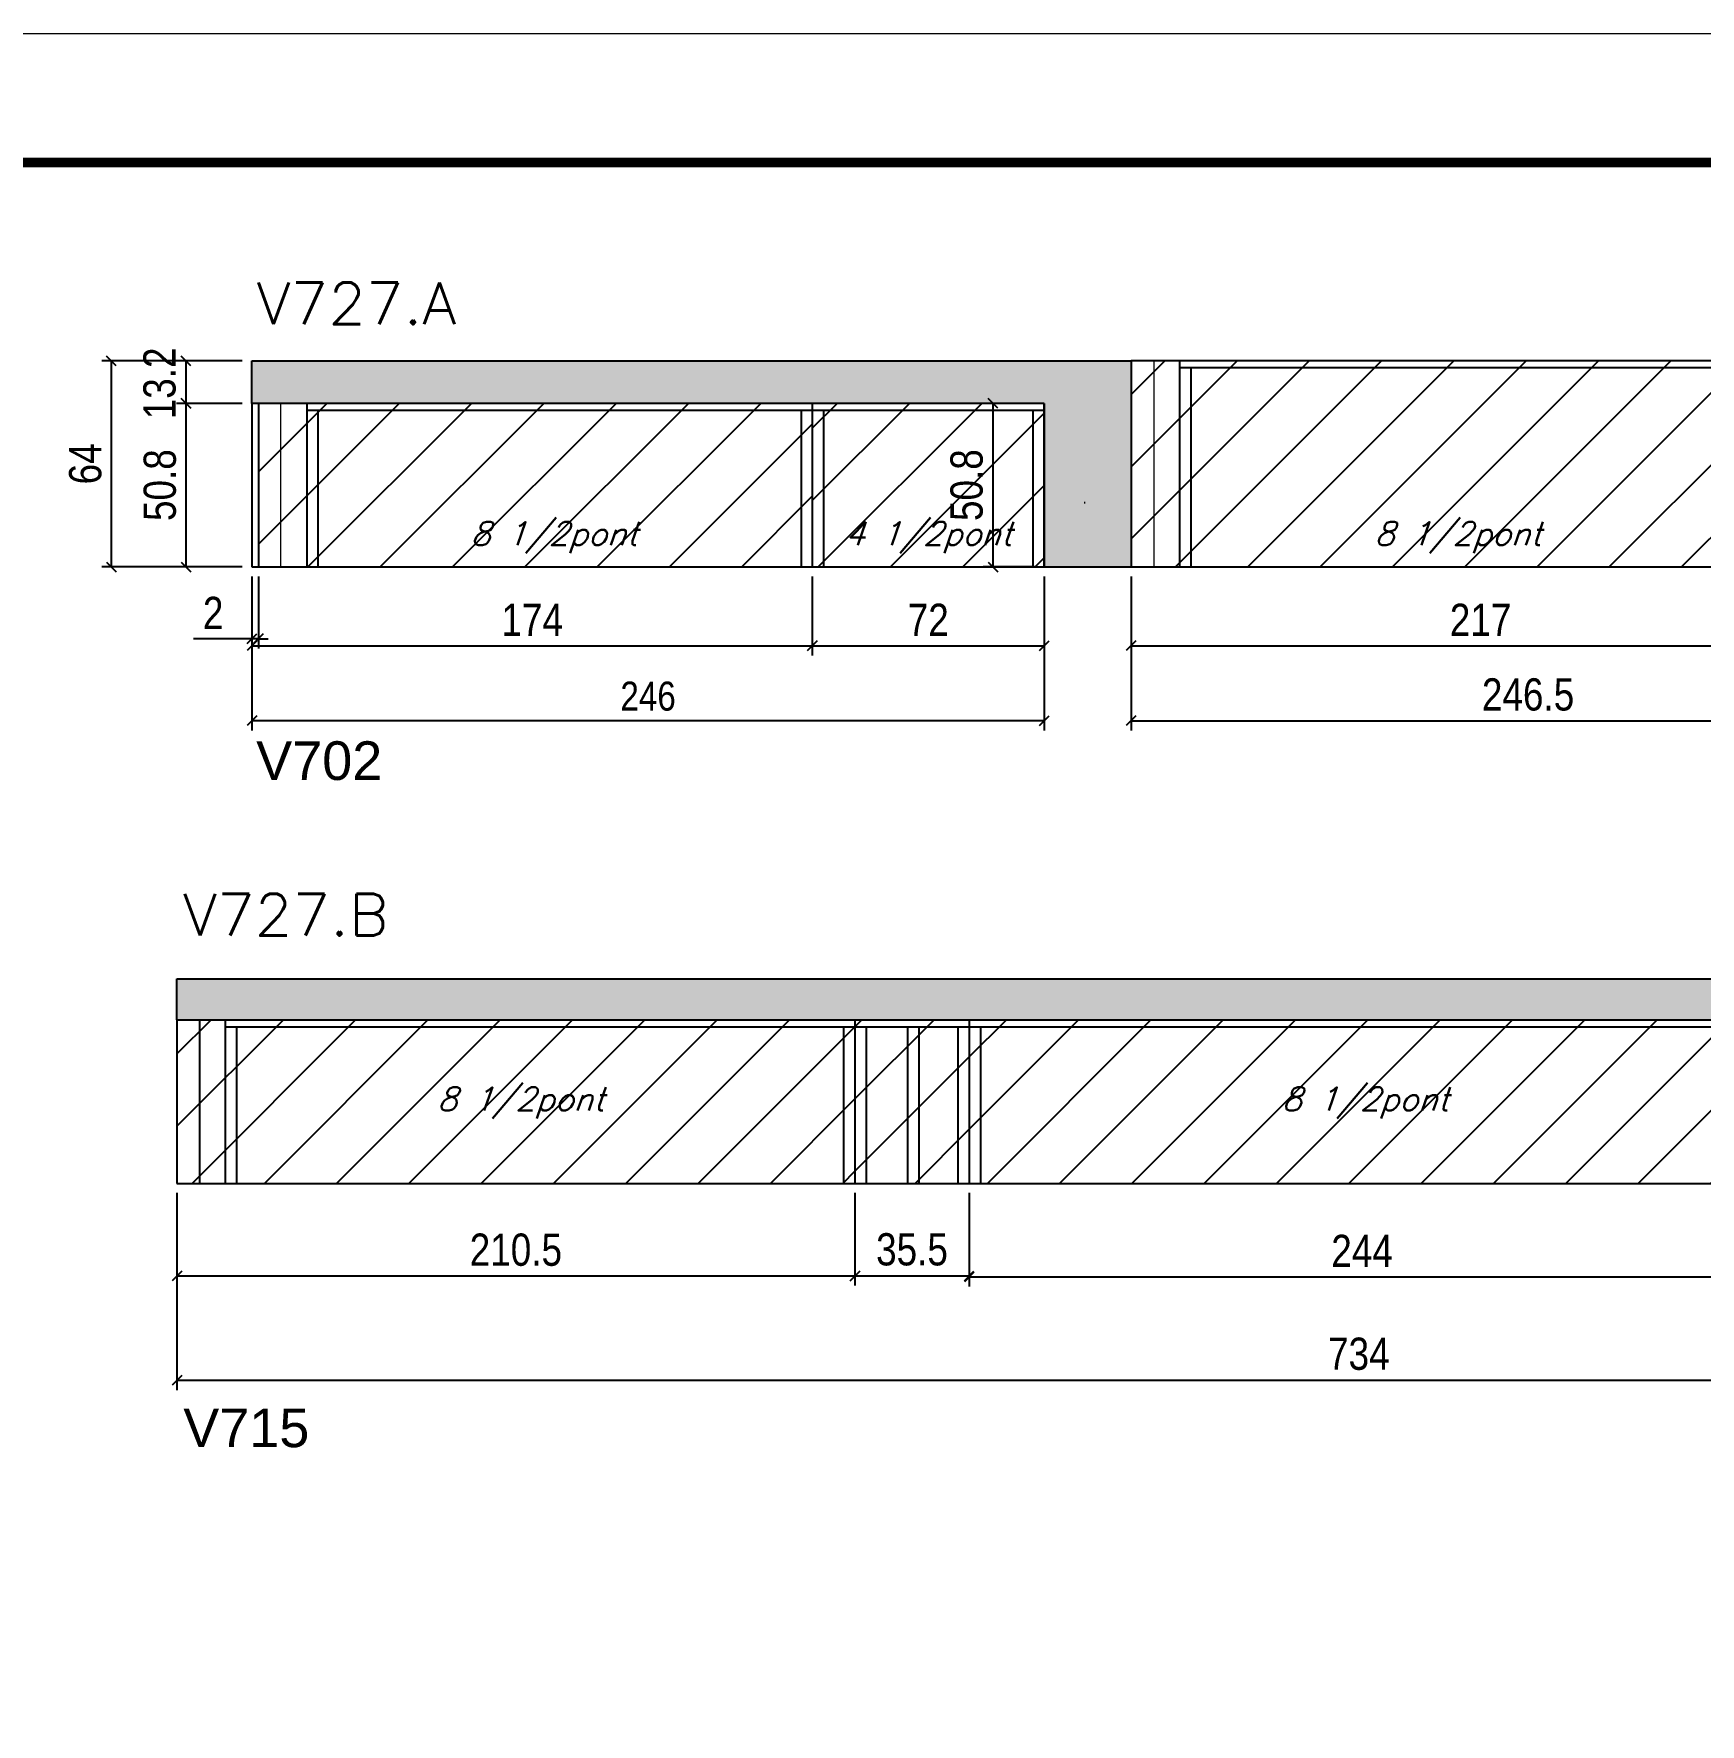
# Model space of a CAD drawing. Extents: x -20960 to -5926, y -2106 to 21915.
# Drawn here: x -11779 to -11261, y 12202 to 12727 of the extents above; entities that cross this region are included whole.
import ezdxf

# ---------------------------------------------------------------- set-up
doc = ezdxf.new("R2010")
doc.units = 0
doc.linetypes.add('DASHED', pattern=[0.75, 0.5, -0.25])
for name, color, linetype in [('5', 5, 'Continuous'), ('COTA', 241, 'Continuous'), ('Painéis', 200, 'Continuous'), ('Reaproveitamento', 251, 'Continuous'), ('SARR_2.2x7', 40, 'Continuous'), ('SARR_3.5x7', 81, 'Continuous'), ('texto', 7, 'Continuous')]:
    doc.layers.add(name, color=color, linetype=linetype)
for name, color, linetype, lineweight in [('Folhas', 255, 'Continuous', 9), ('Sarr 2.2x7', 40, 'Continuous', 9), ('SARRAFO DE PRESSAO', 251, 'DASHED', 9), ('Texto Seção', 7, 'Continuous', 15)]:
    doc.layers.add(name, color=color, linetype=linetype, lineweight=lineweight)
doc.styles.add('COTA TECNICA', font='techl___.ttf', dxfattribs={"height": 10})
doc.styles.add('COTA TECNICA-50', font='techl___.ttf', dxfattribs={"height": 9})
doc.styles.add('REGUA-120', font='ROMANS.shx', dxfattribs={"height": 15})
doc.styles.add('Romans', font='romans.shx')
doc.styles.get("Standard").update_dxf_attribs({"font": 'arial.ttf'})
doc.dimstyles.new('COTA PAINEL-50', dxfattribs={"dimtxt": 9, "dimasz": 3, "dimexe": 3, "dimexo": 3, "dimgap": 3, "dimtad": 1, "dimdec": 1, "dimzin": 12, "dimdsep": 46, "dimtxsty": 'COTA TECNICA-50', "dimblk1": 'OBLIQUE', "dimblk2": 'OBLIQUE', "dimsah": 1, "dimcen": 0.9, "dimclrd": 4, "dimclre": 4, "dimclrt": 240, "dimadec": 1, "dimazin": 3, "dimtfac": 1, "dimtdec": 1, "dimtmove": 0, "dimatfit": 3, "dimfxl": 1, "dimtolj": 1, "dimtzin": 12, "dimarcsym": 0})
doc.dimstyles.new('PAINEL', dxfattribs={"dimtxt": 10, "dimasz": 3, "dimexe": 3, "dimexo": 3, "dimgap": 3, "dimtad": 1, "dimdec": 1, "dimzin": 12, "dimdsep": 46, "dimtxsty": 'COTA TECNICA', "dimblk1": 'OBLIQUE', "dimblk2": 'OBLIQUE', "dimsah": 1, "dimcen": 0.9, "dimclrd": 4, "dimclre": 4, "dimclrt": 240, "dimadec": 1, "dimazin": 3, "dimtfac": 1, "dimtdec": 1, "dimtmove": 0, "dimatfit": 3, "dimfxl": 1, "dimtolj": 1, "dimtzin": 12, "dimarcsym": 0})
pattern_1 = [(45, (-150962.054, -10096.725), (-11.2253202, 11.2253202), [])]
pattern_2 = [(45, (-150939.583, -10165.736), (-11.2253202, 11.2253202), [])]

# ---------------------------------------------------------------- blocks, each defined once
blk = doc.blocks.new('9999999999')
at = {"layer": 'Folhas'}
blk.add_lwpolyline([(98138.98, 34190.21), (99623.98, 34190.21), (99623.98, 35240.21), (98138.98, 35240.21)], close=True, dxfattribs=at)
at = {"layer": 'Folhas', "color": 30, "const_width": 3}
blk.add_lwpolyline([(98213.98, 34230.21), (99583.98, 34230.21), (99583.98, 35200.21), (98213.98, 35200.21)], close=True, dxfattribs=at)
blk = doc.blocks.new('_Oblique')
at = {"color": 0, "linetype": 'ByBlock', "lineweight": -2}
blk.add_line((-0.5, -0.5), (0.5, 0.5), dxfattribs=at)
blk = doc.blocks.new('*D1086')
at = {"layer": 'COTA', "color": 4, "linetype": 'ByBlock', "lineweight": -2, "transparency": 16777216}
for p, q in [((-11488.47, 12366.77), (-11488.47, 12337.72)), ((-11244.47, 12366.77), (-11244.47, 12337.72)), ((-11488.47, 12340.72), (-11244.47, 12340.72))]:
    blk.add_line(p, q, dxfattribs=at)
at = {"layer": 'Defpoints', "color": 0, "linetype": 'ByBlock', "transparency": 16777216}
for p in [(-11488.47, 12369.77), (-11244.47, 12369.77), (-11244.47, 12340.72)]:
    blk.add_point(p, dxfattribs=at)
at = {"layer": 'COTA', "color": 4, "linetype": 'ByBlock', "lineweight": -2, "transparency": 16777216, "xscale": 3, "yscale": 3, "zscale": 3, "rotation": 180}
blk.add_blockref('_Oblique', (-11488.47, 12340.72), dxfattribs=at)
at = {"layer": 'COTA', "color": 4, "linetype": 'ByBlock', "lineweight": -2, "transparency": 16777216, "xscale": 3, "yscale": 3, "zscale": 3}
blk.add_blockref('_Oblique', (-11244.47, 12340.72), dxfattribs=at)
at = {"layer": 'COTA', "color": 240, "linetype": 'ByBlock', "transparency": 16777216, "insert": (-11366.47, 12348.79), "char_height": 10, "attachment_point": 5, "style": 'COTA TECNICA'}
blk.add_mtext('\\A1;244', dxfattribs=at)
blk = doc.blocks.new('*D1089')
at = {"layer": 'COTA', "color": 4, "linetype": 'ByBlock', "lineweight": -2, "transparency": 16777216}
for p, q in [((-11438.17, 12558.22), (-11438.17, 12533.72)), ((-11221.17, 12558.22), (-11221.17, 12533.72)), ((-11438.17, 12536.72), (-11221.17, 12536.72))]:
    blk.add_line(p, q, dxfattribs=at)
at = {"layer": 'Defpoints', "color": 0, "linetype": 'ByBlock', "transparency": 16777216}
for p in [(-11438.17, 12561.22), (-11221.17, 12561.22), (-11221.17, 12536.72)]:
    blk.add_point(p, dxfattribs=at)
at = {"layer": 'COTA', "color": 4, "linetype": 'ByBlock', "lineweight": -2, "transparency": 16777216, "xscale": 3, "yscale": 3, "zscale": 3, "rotation": 180}
blk.add_blockref('_Oblique', (-11438.17, 12536.72), dxfattribs=at)
at = {"layer": 'COTA', "color": 4, "linetype": 'ByBlock', "lineweight": -2, "transparency": 16777216, "xscale": 3, "yscale": 3, "zscale": 3}
blk.add_blockref('_Oblique', (-11221.17, 12536.72), dxfattribs=at)
at = {"layer": 'COTA', "color": 240, "linetype": 'ByBlock', "transparency": 16777216, "insert": (-11329.67, 12544.79), "char_height": 10, "attachment_point": 5, "style": 'COTA TECNICA'}
blk.add_mtext('\\A1;217', dxfattribs=at)
blk = doc.blocks.new('*D1092')
at = {"layer": 'COTA', "color": 4, "linetype": 'ByBlock', "lineweight": -2, "transparency": 16777216}
for p, q in [((-11438.17, 12558.22), (-11438.17, 12510.44)), ((-11191.67, 12558.22), (-11191.67, 12510.44)), ((-11438.17, 12513.44), (-11191.67, 12513.44))]:
    blk.add_line(p, q, dxfattribs=at)
at = {"layer": 'Defpoints', "color": 0, "linetype": 'ByBlock', "transparency": 16777216}
for p in [(-11438.17, 12561.22), (-11191.67, 12561.22), (-11191.67, 12513.44)]:
    blk.add_point(p, dxfattribs=at)
at = {"layer": 'COTA', "color": 4, "linetype": 'ByBlock', "lineweight": -2, "transparency": 16777216, "xscale": 3, "yscale": 3, "zscale": 3, "rotation": 180}
blk.add_blockref('_Oblique', (-11438.17, 12513.44), dxfattribs=at)
at = {"layer": 'COTA', "color": 4, "linetype": 'ByBlock', "lineweight": -2, "transparency": 16777216, "xscale": 3, "yscale": 3, "zscale": 3}
blk.add_blockref('_Oblique', (-11191.67, 12513.44), dxfattribs=at)
at = {"layer": 'COTA', "color": 240, "linetype": 'ByBlock', "transparency": 16777216, "insert": (-11314.92, 12521.55), "char_height": 10, "attachment_point": 5, "style": 'COTA TECNICA'}
blk.add_mtext('\\A1;246.5', dxfattribs=at)
blk = doc.blocks.new('*D1093')
at = {"layer": 'COTA', "color": 4, "linetype": 'ByBlock', "lineweight": -2, "transparency": 16777216}
for p, q in [((-11714.17, 12612.02), (-11734.61, 12612.02)), ((-11731.61, 12561.22), (-11731.61, 12612.02)), ((-11714.17, 12561.22), (-11734.61, 12561.22))]:
    blk.add_line(p, q, dxfattribs=at)
at = {"layer": 'Defpoints', "color": 0, "linetype": 'ByBlock', "transparency": 16777216}
for p in [(-11731.61, 12612.02), (-11711.17, 12612.02), (-11711.17, 12561.22)]:
    blk.add_point(p, dxfattribs=at)
at = {"layer": 'COTA', "color": 4, "linetype": 'ByBlock', "lineweight": -2, "transparency": 16777216, "xscale": 3, "yscale": 3, "zscale": 3}
for p, rotation in [((-11731.61, 12612.02), 90), ((-11731.61, 12561.22), 270)]:
    blk.add_blockref('_Oblique', p, dxfattribs=dict(at, rotation=rotation))
at = {"layer": 'COTA', "color": 240, "linetype": 'ByBlock', "transparency": 16777216, "insert": (-11739.74, 12586.62), "char_height": 10, "attachment_point": 5, "rotation": 90, "style": 'COTA TECNICA'}
blk.add_mtext('\\A1;50.8', dxfattribs=at)
blk = doc.blocks.new('*D1094')
at = {"layer": 'COTA', "color": 4, "linetype": 'ByBlock', "lineweight": -2, "transparency": 16777216}
for p, q in [((-11714.17, 12625.22), (-11734.61, 12625.22)), ((-11731.61, 12612.02), (-11731.61, 12625.22)), ((-11714.17, 12612.02), (-11734.61, 12612.02))]:
    blk.add_line(p, q, dxfattribs=at)
at = {"layer": 'Defpoints', "color": 0, "linetype": 'ByBlock', "transparency": 16777216}
for p in [(-11731.61, 12625.22), (-11711.17, 12625.22), (-11711.17, 12612.02)]:
    blk.add_point(p, dxfattribs=at)
at = {"layer": 'COTA', "color": 4, "linetype": 'ByBlock', "lineweight": -2, "transparency": 16777216, "xscale": 3, "yscale": 3, "zscale": 3}
for p, rotation in [((-11731.61, 12625.22), 90), ((-11731.61, 12612.02), 270)]:
    blk.add_blockref('_Oblique', p, dxfattribs=dict(at, rotation=rotation))
at = {"layer": 'COTA', "color": 240, "linetype": 'ByBlock', "transparency": 16777216, "insert": (-11739.83, 12618.22), "char_height": 10, "attachment_point": 5, "rotation": 90, "style": 'COTA TECNICA'}
blk.add_mtext('\\A1;13.2', dxfattribs=at)
blk = doc.blocks.new('*D1096')
at = {"layer": 'COTA', "color": 4, "lineweight": -2, "transparency": 16777216}
for p, q in [((-11711.17, 12558.22), (-11711.17, 12535.93)), ((-11709.17, 12558.22), (-11709.17, 12535.93)), ((-11711.17, 12538.93), (-11729.28, 12538.93)), ((-11709.17, 12538.93), (-11711.17, 12538.93)), ((-11709.17, 12538.93), (-11706.17, 12538.93))]:
    blk.add_line(p, q, dxfattribs=at)
at = {"layer": 'Defpoints', "color": 0, "transparency": 16777216}
for p in [(-11711.17, 12561.22), (-11709.17, 12561.22), (-11711.17, 12538.93)]:
    blk.add_point(p, dxfattribs=at)
at = {"layer": 'COTA', "color": 4, "lineweight": -2, "transparency": 16777216, "xscale": 3, "yscale": 3, "zscale": 3}
blk.add_blockref('_Oblique', (-11711.17, 12538.93), dxfattribs=at)
at = {"layer": 'COTA', "color": 4, "lineweight": -2, "transparency": 16777216, "xscale": 3, "yscale": 3, "zscale": 3, "rotation": 180}
blk.add_blockref('_Oblique', (-11709.17, 12538.93), dxfattribs=at)
at = {"layer": 'COTA', "color": 240, "transparency": 16777216, "insert": (-11723.23, 12546.93), "char_height": 10, "attachment_point": 5, "style": 'COTA TECNICA'}
blk.add_mtext('\\A1;2', dxfattribs=at)
blk = doc.blocks.new('*D1097')
at = {"layer": 'COTA', "color": 4, "lineweight": -2, "transparency": 16777216}
for p, q in [((-11734.47, 12366.77), (-11734.47, 12337.99)), ((-11523.97, 12366.77), (-11523.97, 12337.99)), ((-11734.47, 12340.99), (-11523.97, 12340.99))]:
    blk.add_line(p, q, dxfattribs=at)
at = {"layer": 'Defpoints', "color": 0, "transparency": 16777216}
for p in [(-11734.47, 12369.77), (-11523.97, 12369.77), (-11523.97, 12340.99)]:
    blk.add_point(p, dxfattribs=at)
at = {"layer": 'COTA', "color": 4, "lineweight": -2, "transparency": 16777216, "xscale": 3, "yscale": 3, "zscale": 3, "rotation": 180}
blk.add_blockref('_Oblique', (-11734.47, 12340.99), dxfattribs=at)
at = {"layer": 'COTA', "color": 4, "lineweight": -2, "transparency": 16777216, "xscale": 3, "yscale": 3, "zscale": 3}
blk.add_blockref('_Oblique', (-11523.97, 12340.99), dxfattribs=at)
at = {"layer": 'COTA', "color": 240, "transparency": 16777216, "insert": (-11629.22, 12349.1), "char_height": 10, "attachment_point": 5, "style": 'COTA TECNICA'}
blk.add_mtext('\\A1;210.5', dxfattribs=at)
blk = doc.blocks.new('*D1098')
at = {"layer": 'COTA', "color": 4, "lineweight": -2, "transparency": 16777216}
for p, q in [((-11523.97, 12366.77), (-11523.97, 12337.99)), ((-11488.47, 12366.77), (-11488.47, 12337.99)), ((-11523.97, 12340.99), (-11488.47, 12340.99))]:
    blk.add_line(p, q, dxfattribs=at)
at = {"layer": 'Defpoints', "color": 0, "transparency": 16777216}
for p in [(-11523.97, 12369.77), (-11488.47, 12369.77), (-11488.47, 12340.99)]:
    blk.add_point(p, dxfattribs=at)
at = {"layer": 'COTA', "color": 4, "lineweight": -2, "transparency": 16777216, "xscale": 3, "yscale": 3, "zscale": 3, "rotation": 180}
blk.add_blockref('_Oblique', (-11523.97, 12340.99), dxfattribs=at)
at = {"layer": 'COTA', "color": 4, "lineweight": -2, "transparency": 16777216, "xscale": 3, "yscale": 3, "zscale": 3}
blk.add_blockref('_Oblique', (-11488.47, 12340.99), dxfattribs=at)
at = {"layer": 'COTA', "color": 240, "transparency": 16777216, "insert": (-11506.22, 12349.21), "char_height": 10, "attachment_point": 5, "style": 'COTA TECNICA'}
blk.add_mtext('\\A1;35.5', dxfattribs=at)
blk = doc.blocks.new('*D1099')
at = {"layer": 'COTA', "color": 4, "lineweight": -2, "transparency": 16777216}
for p, q in [((-11714.17, 12625.22), (-11757.79, 12625.22)), ((-11754.79, 12561.22), (-11754.79, 12625.22)), ((-11714.17, 12561.22), (-11757.79, 12561.22))]:
    blk.add_line(p, q, dxfattribs=at)
at = {"layer": 'Defpoints', "color": 0, "transparency": 16777216}
for p in [(-11754.79, 12625.22), (-11711.17, 12625.22), (-11711.17, 12561.22)]:
    blk.add_point(p, dxfattribs=at)
at = {"layer": 'COTA', "color": 4, "lineweight": -2, "transparency": 16777216, "xscale": 3, "yscale": 3, "zscale": 3}
for p, rotation in [((-11754.79, 12625.22), 90), ((-11754.79, 12561.22), 270)]:
    blk.add_blockref('_Oblique', p, dxfattribs=dict(at, rotation=rotation))
at = {"layer": 'COTA', "color": 240, "transparency": 16777216, "insert": (-11762.89, 12593.22), "char_height": 10, "attachment_point": 5, "rotation": 90, "style": 'COTA TECNICA'}
blk.add_mtext('\\A1;64', dxfattribs=at)
blk = doc.blocks.new('*D1101')
at = {"layer": 'COTA', "color": 4, "lineweight": -2, "ltscale": 25, "transparency": 16777216}
for p, q in [((-11734.47, 12366.77), (-11734.47, 12305.56)), ((-11000.47, 12366.77), (-11000.47, 12305.56)), ((-11000.47, 12308.56), (-11734.47, 12308.56))]:
    blk.add_line(p, q, dxfattribs=at)
at = {"layer": 'Defpoints', "color": 0, "ltscale": 25, "transparency": 16777216}
for p in [(-11734.47, 12369.77), (-11000.47, 12369.77), (-11734.47, 12308.56)]:
    blk.add_point(p, dxfattribs=at)
at = {"layer": 'COTA', "color": 4, "lineweight": -2, "ltscale": 25, "transparency": 16777216, "xscale": 3, "yscale": 3, "zscale": 3, "rotation": 180}
blk.add_blockref('_Oblique', (-11734.47, 12308.56), dxfattribs=at)
at = {"layer": 'COTA', "color": 4, "lineweight": -2, "ltscale": 25, "transparency": 16777216, "xscale": 3, "yscale": 3, "zscale": 3}
blk.add_blockref('_Oblique', (-11000.47, 12308.56), dxfattribs=at)
at = {"layer": 'COTA', "color": 240, "ltscale": 25, "transparency": 16777216, "insert": (-11367.47, 12316.78), "char_height": 10, "attachment_point": 5, "style": 'COTA TECNICA'}
blk.add_mtext('\\A1;734', dxfattribs=at)
blk = doc.blocks.new('*D1102')
at = {"layer": 'COTA', "color": 4, "lineweight": -2, "ltscale": 25, "transparency": 16777216}
for p, q in [((-11711.17, 12558.22), (-11711.17, 12533.72)), ((-11537.17, 12558.22), (-11537.17, 12533.72)), ((-11711.17, 12536.72), (-11537.17, 12536.72))]:
    blk.add_line(p, q, dxfattribs=at)
at = {"layer": 'Defpoints', "color": 0, "ltscale": 25, "transparency": 16777216}
for p in [(-11711.17, 12561.22), (-11537.17, 12561.22), (-11537.17, 12536.72)]:
    blk.add_point(p, dxfattribs=at)
at = {"layer": 'COTA', "color": 4, "lineweight": -2, "ltscale": 25, "transparency": 16777216, "xscale": 3, "yscale": 3, "zscale": 3, "rotation": 180}
blk.add_blockref('_Oblique', (-11711.17, 12536.72), dxfattribs=at)
at = {"layer": 'COTA', "color": 4, "lineweight": -2, "ltscale": 25, "transparency": 16777216, "xscale": 3, "yscale": 3, "zscale": 3}
blk.add_blockref('_Oblique', (-11537.17, 12536.72), dxfattribs=at)
at = {"layer": 'COTA', "color": 240, "ltscale": 25, "transparency": 16777216, "insert": (-11624.17, 12544.79), "char_height": 10, "attachment_point": 5, "style": 'COTA TECNICA'}
blk.add_mtext('\\A1;174', dxfattribs=at)
blk = doc.blocks.new('*D1103')
at = {"layer": 'COTA', "color": 4, "lineweight": -2, "ltscale": 25, "transparency": 16777216}
for p, q in [((-11537.17, 12558.22), (-11537.17, 12533.72)), ((-11465.17, 12558.22), (-11465.17, 12533.72)), ((-11537.17, 12536.72), (-11465.17, 12536.72))]:
    blk.add_line(p, q, dxfattribs=at)
at = {"layer": 'Defpoints', "color": 0, "ltscale": 25, "transparency": 16777216}
for p in [(-11537.17, 12561.22), (-11465.17, 12561.22), (-11465.17, 12536.72)]:
    blk.add_point(p, dxfattribs=at)
at = {"layer": 'COTA', "color": 4, "lineweight": -2, "ltscale": 25, "transparency": 16777216, "xscale": 3, "yscale": 3, "zscale": 3, "rotation": 180}
blk.add_blockref('_Oblique', (-11537.17, 12536.72), dxfattribs=at)
at = {"layer": 'COTA', "color": 4, "lineweight": -2, "ltscale": 25, "transparency": 16777216, "xscale": 3, "yscale": 3, "zscale": 3}
blk.add_blockref('_Oblique', (-11465.17, 12536.72), dxfattribs=at)
at = {"layer": 'COTA', "color": 240, "ltscale": 25, "transparency": 16777216, "insert": (-11501.17, 12544.79), "char_height": 10, "attachment_point": 5, "style": 'COTA TECNICA'}
blk.add_mtext('\\A1;72', dxfattribs=at)
blk = doc.blocks.new('*D1107')
at = {"layer": 'COTA', "color": 4, "lineweight": -2, "ltscale": 25, "transparency": 16777216}
for p, q in [((-11468.17, 12612.02), (-11484.08, 12612.02)), ((-11481.08, 12612.02), (-11481.08, 12561.22)), ((-11468.17, 12561.22), (-11484.08, 12561.22))]:
    blk.add_line(p, q, dxfattribs=at)
at = {"layer": 'Defpoints', "color": 0, "ltscale": 25, "transparency": 16777216}
for p in [(-11465.17, 12612.02), (-11481.08, 12561.22), (-11465.17, 12561.22)]:
    blk.add_point(p, dxfattribs=at)
at = {"layer": 'COTA', "color": 4, "lineweight": -2, "ltscale": 25, "transparency": 16777216, "xscale": 3, "yscale": 3, "zscale": 3}
for p, rotation in [((-11481.08, 12612.02), 90), ((-11481.08, 12561.22), 270)]:
    blk.add_blockref('_Oblique', p, dxfattribs=dict(at, rotation=rotation))
at = {"layer": 'COTA', "color": 240, "ltscale": 25, "transparency": 16777216, "insert": (-11489.22, 12586.62), "char_height": 10, "attachment_point": 5, "rotation": 90, "style": 'COTA TECNICA'}
blk.add_mtext('\\A1;50.8', dxfattribs=at)
blk = doc.blocks.new('*D1095')
at = {"layer": 'COTA', "color": 4, "lineweight": -2, "transparency": 16777216}
for p, q in [((-11711.17, 12558.22), (-11711.17, 12510.44)), ((-11465.17, 12558.22), (-11465.17, 12510.44)), ((-11465.17, 12513.44), (-11711.17, 12513.44))]:
    blk.add_line(p, q, dxfattribs=at)
at = {"layer": 'Defpoints', "color": 0, "transparency": 16777216}
for p in [(-11711.17, 12561.22), (-11465.17, 12561.22), (-11711.17, 12513.44)]:
    blk.add_point(p, dxfattribs=at)
at = {"layer": 'COTA', "color": 4, "lineweight": -2, "transparency": 16777216, "xscale": 3, "yscale": 3, "zscale": 3, "rotation": 180}
blk.add_blockref('_Oblique', (-11711.17, 12513.44), dxfattribs=at)
at = {"layer": 'COTA', "color": 4, "lineweight": -2, "transparency": 16777216, "xscale": 3, "yscale": 3, "zscale": 3}
blk.add_blockref('_Oblique', (-11465.17, 12513.44), dxfattribs=at)
at = {"layer": 'COTA', "color": 240, "transparency": 16777216, "insert": (-11588.17, 12521.03), "char_height": 9, "attachment_point": 5, "style": 'COTA TECNICA-50'}
blk.add_mtext('\\A1;246', dxfattribs=at)

msp = doc.modelspace()

# ---------------------------------------------------------------- hatches: boundary and pattern name
at = {"layer": 'COTA', "ltscale": 25}
h = msp.add_hatch(dxfattribs=at)
h.set_pattern_fill('AR-CONC', color=256, scale=0.03)
h.set_pattern_definition([(50, (-152524.5833, -10165.736), (5.46554007, -0.47817257), [0.5715, -6.2865]), (355, (-152524.583, -10165.736), (-1.05730264, 5.73170536), [0.4572, -5.02921753]), (100.4514447, (-152524.128, -10165.776), (4.40823741, 5.25353256), [0.48570026, -5.34270734]), (46.1842, (-152524.583, -10164.212), (8.13237123, -1.26126984), [0.85725, -9.42975]), (96.6355576, (-152523.9056, -10164.317), (7.122124, 7.42278374), [0.7285507, -8.01406824]), (351.184151, (-152524.583, -10164.212), (7.122124, 7.42278374), [0.685799, -7.54379196]), (21, (-152523.8213, -10164.593), (4.54843174, -3.06795595), [0.5715, -6.2865]), (326, (-152523.821, -10164.593), (1.85406085, 5.52563898), [0.4572, -5.0292]), (71.451445, (-152523.442, -10164.849), (6.40249258, 2.45768307), [0.48570026, -5.34269813]), (37.5, (-152524.5833, -10165.7361), (0.092658098, 2.536651166), [0, -4.96824, 0, -5.1054, 0, -5.04825]), (7.5, (-152524.5833, -10165.736), (2.004589875, 3.005417245), [0, -2.91084, 0, -4.85394, 0, -1.92405]), (327.5, (-152526.2825, -10165.7361), (4.067717855, -0.17186232), [0, -1.905, 0, -5.9436, 0, -7.8867]), (317.5, (-152527.0445, -10165.736), (4.44387544, 0.76279473), [0, -2.4765, 0, -3.94716, 0, -5.6007])])
h.paths.add_polyline_path([(-11438.17, 12625.22), (-11711.17, 12625.22), (-11711.17, 12612.02), (-11537.17, 12612.02), (-11465.17, 12612.02), (-11465.17, 12561.22), (-11438.17, 12561.22)])
at = {"layer": 'COTA', "linetype": 'ByBlock'}
h = msp.add_hatch(dxfattribs=at)
h.set_pattern_fill('AR-CONC', color=256, scale=0.03)
h.set_pattern_definition([(50, (-152558.2686, -17155.0876), (5.46554007, -0.47817257), [0.5715, -6.2865]), (355, (-152558.2686, -17155.0876), (-1.05730264, 5.73170536), [0.4572, -5.02921753]), (100.4514447, (-152557.813, -17155.1274), (4.40823741, 5.25353256), [0.48570026, -5.34270734]), (46.1842, (-152558.2686, -17153.5636), (8.13237123, -1.26126984), [0.85725, -9.42975]), (96.6355576, (-152557.591, -17153.669), (7.122124, 7.42278374), [0.7285507, -8.01406824]), (351.184151, (-152558.2686, -17153.5636), (7.122124, 7.42278374), [0.685799, -7.54379196]), (21, (-152557.5066, -17153.9446), (4.54843174, -3.06795595), [0.5715, -6.2865]), (326, (-152557.5066, -17153.9446), (1.85406085, 5.52563898), [0.4572, -5.0292]), (71.451445, (-152557.1275, -17154.2), (6.40249258, 2.45768307), [0.48570026, -5.34269813]), (37.5, (-152558.2686, -17155.0876), (0.092658098, 2.536651166), [0, -4.96824, 0, -5.1054, 0, -5.04825]), (7.5, (-152558.2686, -17155.0876), (2.004589875, 3.005417245), [0, -2.91084, 0, -4.85394, 0, -1.92405]), (327.5, (-152559.9678, -17155.0876), (4.067717855, -0.17186232), [0, -1.905, 0, -5.9436, 0, -7.8867]), (317.5, (-152560.73, -17155.0876), (4.44387544, 0.76279473), [0, -2.4765, 0, -3.94716, 0, -5.6007])])
h.paths.add_polyline_path([(-11000.47, 12420.57), (-11000.47, 12433.25), (-11734.47, 12433.25), (-11734.47, 12420.57)])
at = {"layer": 'Reaproveitamento', "ltscale": 25}
h = msp.add_hatch(dxfattribs=at)
h.set_pattern_fill('ANSI31', color=256, scale=5)
h.set_pattern_definition(pattern_2)
h.paths.add_polyline_path([(-11221.17, 12561.22), (-11221.17, 12625.22), (-11438.17, 12625.22), (-11438.17, 12561.22)])
h.paths.add_polyline_path([(-11369.71, 12563.1), (-11308.23, 12563.1), (-11303.23, 12577.62), (-11364.71, 12577.62)], flags=24)
h = msp.add_hatch(dxfattribs=at)
h.set_pattern_fill('ANSI31', color=256, scale=5)
h.set_pattern_definition(pattern_2)
h.paths.add_polyline_path([(-11709.17, 12612.02), (-11709.17, 12561.22), (-11537.17, 12561.22), (-11537.17, 12612.02)])
at = {"layer": 'Reaproveitamento'}
h = msp.add_hatch(dxfattribs=at)
h.set_pattern_fill('ANSI31', color=256, scale=5)
h.set_pattern_definition([(45, (-1631.264, -3105.962), (-11.22532, 11.22532), [])])
h.paths.add_polyline_path([(-11537.17, 12612.02), (-11537.17, 12561.22), (-11465.17, 12561.22), (-11465.17, 12612.02)])
at = {"layer": 'Reaproveitamento', "ltscale": 25}
h = msp.add_hatch(dxfattribs=at)
h.set_pattern_fill('ANSI31', color=256, scale=5)
h.set_pattern_definition(pattern_1)
h.paths.add_polyline_path([(-11523.97, 12369.77), (-11523.97, 12420.57), (-11734.47, 12420.57), (-11734.47, 12369.77)])
h = msp.add_hatch(dxfattribs=at)
h.set_pattern_fill('ANSI31', color=256, scale=5)
h.set_pattern_definition(pattern_1)
h.paths.add_polyline_path([(-11488.47, 12420.57), (-11523.97, 12420.57), (-11523.97, 12369.77), (-11488.47, 12369.77)])
h = msp.add_hatch(dxfattribs=at)
h.set_pattern_fill('ANSI31', color=256, scale=5)
h.set_pattern_definition(pattern_1)
h.paths.add_polyline_path([(-11488.47, 12420.57), (-11488.47, 12369.77), (-11244.47, 12369.77), (-11244.47, 12420.57)])
h.paths.add_polyline_path([(-11398.5, 12387.51), (-11337.02, 12387.51), (-11332.02, 12402.03), (-11393.5, 12402.03)], flags=24)

# ---------------------------------------------------------------- linework, layer by layer
at = {"layer": 'COTA', "linetype": 'ByBlock'}
for p, q in [((-11711.17, 12625.22), (-11438.17, 12625.22)), ((-11711.17, 12612.02), (-11711.17, 12625.22)), ((-11734.47, 12420.57), (-11734.47, 12433.25)), ((-11734.47, 12433.25), (-11000.47, 12433.25))]:
    msp.add_line(p, q, dxfattribs=at)
at = {"layer": 'COTA', "ltscale": 25}
msp.add_line((-11465.17, 12561.22), (-11438.17, 12561.22), dxfattribs=at)
at = {"layer": 'Painéis', "linetype": 'ByBlock'}
for p, q in [((-11037.17, 12625.22), (-11438.17, 12625.22)), ((-11438.17, 12625.22), (-11438.17, 12561.22)), ((-11537.17, 12612.02), (-11711.17, 12612.02)), ((-11711.17, 12612.02), (-11711.17, 12561.22)), ((-11709.17, 12612.02), (-11709.17, 12561.22)), ((-11465.17, 12612.02), (-11537.17, 12612.02)), ((-11537.17, 12612.02), (-11537.17, 12612.02)), ((-11537.17, 12612.02), (-11537.17, 12561.22)), ((-11465.17, 12561.22), (-11465.17, 12612.02)), ((-11452.78, 12581.22), (-11452.45, 12581.22)), ((-11711.17, 12561.22), (-11465.17, 12561.22)), ((-11438.17, 12561.22), (-10977.17, 12561.22)), ((-11734.47, 12420.57), (-11000.47, 12420.57)), ((-11734.47, 12420.57), (-11734.47, 12369.77)), ((-11523.97, 12420.57), (-11523.97, 12369.77)), ((-11488.47, 12420.57), (-11488.47, 12369.77)), ((-11734.47, 12369.77), (-11000.47, 12369.77))]:
    msp.add_line(p, q, dxfattribs=at)
at = {"layer": 'Sarr 2.2x7'}
for p, q in [((-11431.17, 12625.22), (-11431.17, 12561.22)), ((-11702.17, 12561.22), (-11702.17, 12612.02))]:
    msp.add_line(p, q, dxfattribs=at)
at = {"layer": 'SARR_2.2x7', "linetype": 'Continuous'}
for p, q in [((-11037.17, 12623.02), (-11423.17, 12623.02)), ((-11537.17, 12609.82), (-11694.17, 12609.82)), ((-11465.17, 12609.82), (-11537.17, 12609.82)), ((-11727.47, 12420.57), (-11727.47, 12369.77)), ((-11719.47, 12418.37), (-11015.47, 12418.37))]:
    msp.add_line(p, q, dxfattribs=at)
at = {"layer": 'SARR_3.5x7'}
for p, q in [((-11423.17, 12625.22), (-11423.17, 12561.22)), ((-11419.67, 12623.02), (-11419.67, 12561.22)), ((-11694.17, 12612.02), (-11694.17, 12561.22)), ((-11465.17, 12612.02), (-11465.17, 12561.22)), ((-11690.67, 12609.82), (-11690.67, 12561.22)), ((-11540.67, 12609.82), (-11540.67, 12561.22)), ((-11533.67, 12609.82), (-11533.67, 12561.22)), ((-11468.67, 12609.82), (-11468.67, 12561.22)), ((-11719.47, 12420.57), (-11719.47, 12369.77)), ((-11715.97, 12418.37), (-11715.97, 12369.77)), ((-11527.47, 12418.37), (-11527.47, 12369.77)), ((-11520.47, 12418.37), (-11520.47, 12369.77)), ((-11507.64, 12418.37), (-11507.64, 12369.77)), ((-11504.14, 12418.37), (-11504.14, 12369.77)), ((-11491.97, 12418.37), (-11491.97, 12369.77)), ((-11484.97, 12418.37), (-11484.97, 12369.77))]:
    msp.add_line(p, q, dxfattribs=at)

# ---------------------------------------------------------------- block references
at = {"layer": 'SARRAFO DE PRESSAO', "color": 6, "linetype": 'ByBlock'}
msp.add_blockref('9999999999', (-110345.98, -22513.42), dxfattribs=at)

# ---------------------------------------------------------------- texts
at = {"layer": '5', "linetype": 'Continuous'}
for s, p in [('V702', (-11709.86, 12495.05)), ('V715', (-11732.5, 12287.83))]:
    msp.add_text(s, height=12, rotation=360, dxfattribs=at).set_placement(p)
at = {"layer": 'texto', "color": 2, "char_height": 7.2737, "attachment_point": 5, "style": 'Romans'}
for s, insert in [('{\\Q19;\\C256;8 1/2pont}', (-11617.33, 12570.36)), ('{\\Q19;\\C256;4 1/2pont}', (-11501.08, 12570.36)), ('{\\Q19;\\C256;8 1/2pont}', (-11336.65, 12570.36)), ('{\\Q19;\\C256;8 1/2pont}', (-11627.66, 12394.77)), ('{\\Q19;\\C256;8 1/2pont}', (-11365.43, 12394.77))]:
    msp.add_mtext(s, dxfattribs=dict(at, insert=insert))
at = {"layer": 'Texto Seção', "style": 'REGUA-120', "width": 1.05}
for s, p in [('V727.A', (-11709.72, 12636.57)), ('V727.B', (-11732.56, 12446.72))]:
    msp.add_text(s, height=13, dxfattribs=at).set_placement(p)

# ---------------------------------------------------------------- dimensions: what is measured, and where the dimension line sits
at = {"layer": 'COTA'}
dim = msp.add_linear_dim(base=(-11754.79, 12625.22), p1=(-11711.17, 12561.22), p2=(-11711.17, 12625.22), angle=90, dimstyle='PAINEL', dxfattribs=at)
dim.commit()
dim.dimension.update_dxf_attribs({"geometry": '*D1099', "text_midpoint": (-11762.89, 12593.22)})
at = {"layer": 'COTA', "linetype": 'ByBlock'}
dim = msp.add_linear_dim(base=(-11731.61, 12625.22), p1=(-11711.17, 12612.02), p2=(-11711.17, 12625.22), angle=90, dimstyle='PAINEL', override={"dimtmove": 1}, dxfattribs=at)
dim.commit()
dim.dimension.update_dxf_attribs({"geometry": '*D1094', "text_midpoint": (-11731.61, 12618.22), "dimtype": 160})
dim = msp.add_linear_dim(base=(-11731.61, 12612.02), p1=(-11711.17, 12561.22), p2=(-11711.17, 12612.02), angle=90, dimstyle='PAINEL', dxfattribs=at)
dim.commit()
dim.dimension.update_dxf_attribs({"geometry": '*D1093', "text_midpoint": (-11739.74, 12586.62)})
at = {"layer": 'COTA', "ltscale": 25}
dim = msp.add_linear_dim(base=(-11481.08, 12561.22), p1=(-11465.17, 12612.02), p2=(-11465.17, 12561.22), angle=90, dimstyle='PAINEL', dxfattribs=at)
dim.commit()
dim.dimension.update_dxf_attribs({"geometry": '*D1107', "text_midpoint": (-11481.08, 12586.62), "dimtype": 160})
at = {"layer": 'COTA'}
for base, p1, p2, dimstyle, picture, middle in [((-11711.17, 12538.93), (-11709.17, 12561.22), (-11711.17, 12561.22), 'PAINEL', '*D1096', (-11723.23, 12546.93)), ((-11711.17, 12513.44), (-11465.17, 12561.22), (-11711.17, 12561.22), 'COTA PAINEL-50', '*D1095', (-11588.17, 12521.03)), ((-11523.97, 12340.99), (-11734.47, 12369.77), (-11523.97, 12369.77), 'PAINEL', '*D1097', (-11629.22, 12349.1))]:
    dim = msp.add_linear_dim(base=base, p1=p1, p2=p2, dimstyle=dimstyle, dxfattribs=at)
    dim.commit()
    dim.dimension.update_dxf_attribs({"geometry": picture, "text_midpoint": middle})
at = {"layer": 'COTA', "ltscale": 25}
for base, p1, p2, picture, middle in [((-11537.17, 12536.72), (-11711.17, 12561.22), (-11537.17, 12561.22), '*D1102', (-11624.17, 12544.79)), ((-11734.47, 12308.56), (-11000.47, 12369.77), (-11734.47, 12369.77), '*D1101', (-11367.47, 12316.78))]:
    dim = msp.add_linear_dim(base=base, p1=p1, p2=p2, dimstyle='PAINEL', dxfattribs=at)
    dim.commit()
    dim.dimension.update_dxf_attribs({"geometry": picture, "text_midpoint": middle})
dim = msp.add_linear_dim(base=(-11465.17, 12536.72), p1=(-11537.17, 12561.22), p2=(-11465.17, 12561.22), dimstyle='PAINEL', override={"dimtmove": 1}, dxfattribs=at)
dim.commit()
dim.dimension.update_dxf_attribs({"geometry": '*D1103', "text_midpoint": (-11501.17, 12544.79)})
at = {"layer": 'COTA', "linetype": 'ByBlock'}
for base, p2, picture, middle in [((-11221.17, 12536.72), (-11221.17, 12561.22), '*D1089', (-11329.67, 12544.79)), ((-11191.67, 12513.44), (-11191.67, 12561.22), '*D1092', (-11314.92, 12521.55))]:
    dim = msp.add_linear_dim(base=base, p1=(-11438.17, 12561.22), p2=p2, dimstyle='PAINEL', dxfattribs=at)
    dim.commit()
    dim.dimension.update_dxf_attribs({"geometry": picture, "text_midpoint": middle})
at = {"layer": 'COTA'}
dim = msp.add_linear_dim(base=(-11488.47, 12340.99), p1=(-11523.97, 12369.77), p2=(-11488.47, 12369.77), dimstyle='PAINEL', override={"dimtmove": 1}, dxfattribs=at)
dim.commit()
dim.dimension.update_dxf_attribs({"geometry": '*D1098', "text_midpoint": (-11506.22, 12349.21)})
at = {"layer": 'COTA', "linetype": 'ByBlock'}
dim = msp.add_linear_dim(base=(-11244.47, 12340.72), p1=(-11488.47, 12369.77), p2=(-11244.47, 12369.77), dimstyle='PAINEL', override={"dimtmove": 1}, dxfattribs=at)
dim.commit()
dim.dimension.update_dxf_attribs({"geometry": '*D1086', "text_midpoint": (-11366.47, 12348.79)})

doc.saveas('drawing.dxf')
